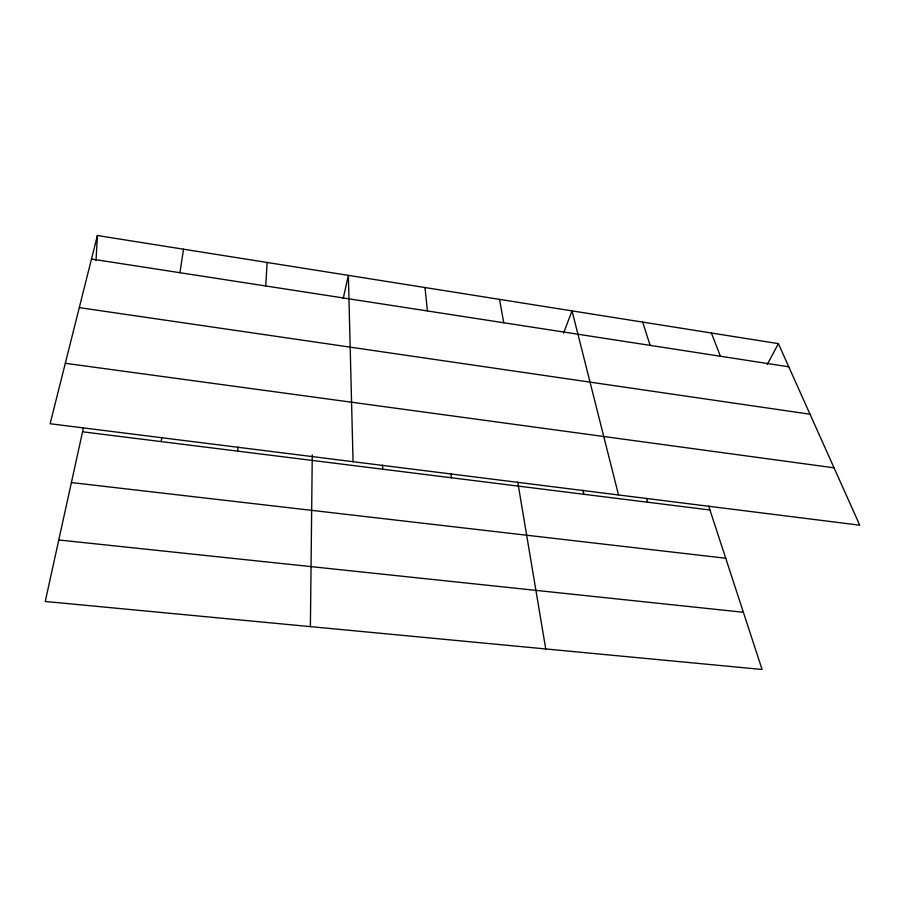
<?xml version="1.0" encoding="UTF-8"?>
<svg xmlns="http://www.w3.org/2000/svg" width="905" height="905" viewBox="0 0 905 905"><rect width="100%" height="100%" fill="white"/><g stroke="black" fill="none" stroke-linecap="round" stroke-linejoin="round"><path stroke-width="1.36" d="M310.392 626.633L312.27 454.989M96.032 260.55L97.401 235.526L778.391 343.64L859.75 525.194L50.126 423.744L97.401 235.526M265.708 285.969L267.156 262.473M237.698 451.143L238.026 447.047M161.18 441.606L161.78 437.488M179.925 272.71L183.534 249.203M83.464 427.669L45.25 601.474L762.078 669.474L708.66 506.031M343.21 298.48L348.368 275.369L353.063 461.697M563.566 333.097L572.039 310.879L618.522 494.967M767.225 364.545L778.391 343.64M58.768 539.98L743.39 612.278M71.393 482.557L725.731 558.249M82.559 431.798L709.95 509.99M65.307 363.29L834.048 467.828M79.289 307.621L810.02 414.219M91.496 259.045L788.775 366.808M711.409 333.006L720.38 356.231M642.652 322.09L650.129 345.382M646.543 498.248L647.641 502.218M582.922 490.272L583.816 494.266M499.515 299.363L503.746 322.757M517.751 482.105L545.738 648.953M450.95 473.734L451.403 477.772M424.988 287.53L427.443 310.969M382.476 465.147L382.679 469.209"/></g></svg>
